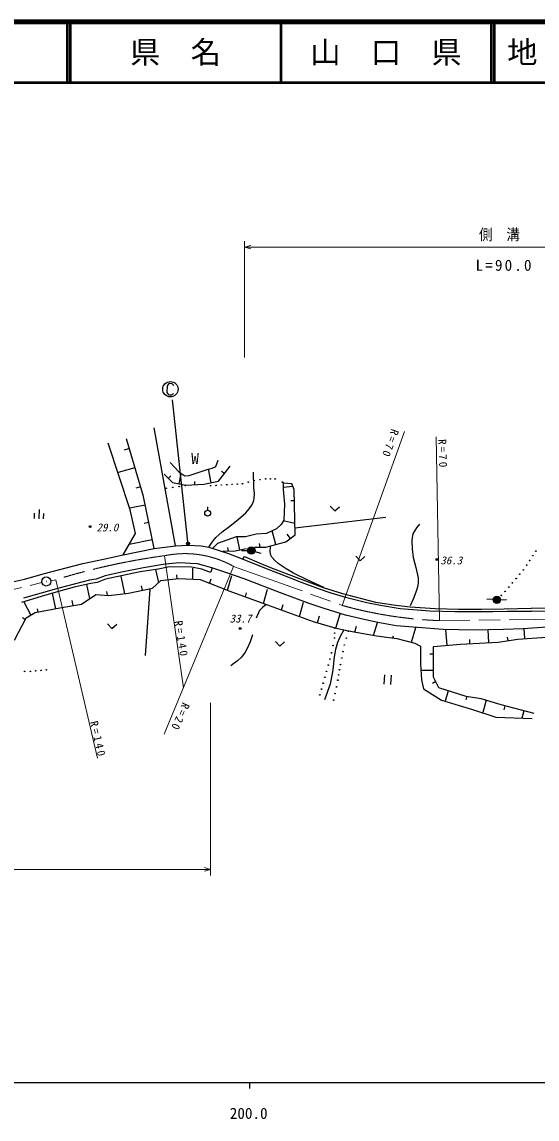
# Model space of a CAD drawing. Units: millimetres, scale not verified. Extents: x 40000 to 680000, y 20000 to 380000.
# Drawn here: x 290283 to 375308, y 198982 to 380000 of the extents above; entities that cross this region are included whole.
import ezdxf
from ezdxf.enums import TextEntityAlignment as Align

# ---------------------------------------------------------------- set-up
doc = ezdxf.new("R2010")
doc.units = ezdxf.units.MM
doc.header["$LTSCALE"] = 1000
doc.linetypes.add('CHAIN', pattern=[18.5, 12, -1.5, 3.5, -1.5])
for name, color, linetype, lineweight in [('M-BGD', 7, 'Continuous', 25), ('M-BGD-EXST', 7, 'Continuous', 25), ('M-BMK', 2, 'CHAIN', 13), ('M-BMK-SRVR', 3, 'Continuous', 25), ('M-STR-HTXT', 7, 'Continuous', 13), ('M-TTL', 2, 'Continuous', 140), ('M-TTL-BAND', 7, 'Continuous', 25), ('M-TTL-LINE', 7, 'Continuous', 50)]:
    doc.layers.add(name, color=color, linetype=linetype, lineweight=lineweight)
doc.layers.add('M-TTL-TXT', color=7, linetype='Continuous')
doc.styles.add('ＭＳ ゴシック', font='')
doc.styles.get('ＭＳ ゴシック').set_extended_font_data('MS Gothic')

msp = doc.modelspace()

# ---------------------------------------------------------------- linework, layer by layer
at = {"layer": 'M-BGD'}
for p, q in [((315632, 293545), (312097, 313057)), ((308160, 299525), (304543, 310499)), ((308011, 309624), (307142, 309368)), ((310343, 301707), (307545, 311207)), ((308944, 306457), (306147, 305633)), ((314723, 307301), (316206, 305764)), ((317902, 305142), (320996, 306234)), ((320996, 306234), (321676, 306379)), ((321531, 303976), (321063, 306255)), ((321676, 306379), (322312, 306652)), ((322312, 306652), (322657, 307711)), ((322729, 304221), (324660, 306726)), ((313744, 305369), (315128, 303995)), ((314436, 304682), (314864, 305113)), ((316206, 305764), (317177, 305123)), ((316242, 303778), (316581, 305516)), ((317177, 305123), (317902, 305142)), ((318845, 303645), (318814, 304183)), ((320333, 303730), (322729, 304221)), ((323694, 305474), (323249, 305817)), ((328559, 303204), (328530, 305738)), ((309877, 303291), (309068, 303052)), ((315128, 303995), (317357, 303560)), ((317357, 303560), (320333, 303730)), ((328644, 302189), (328559, 303204)), ((333418, 303888), (333374, 302861)), ((333374, 302861), (333599, 300425)), ((335039, 303325), (333388, 303194)), ((334853, 303785), (333418, 303888)), ((335225, 302864), (334853, 303785)), ((335339, 297842), (335225, 302864)), ((312083, 293100), (310343, 301707)), ((328224, 300293), (328479, 300851)), ((328479, 300851), (328612, 301381)), ((328612, 301381), (328644, 302189)), ((335258, 300992), (334675, 300960)), ((292326, 298970), (292287, 298057)), ((293113, 299547), (293048, 298025)), ((293848, 298905), (293809, 297992)), ((310633, 300273), (308084, 299757)), ((309013, 295588), (308160, 299525)), ((320947, 299432), (320970, 299980)), ((326035, 297935), (327262, 299023)), ((327262, 299023), (327794, 299640)), ((327794, 299640), (328224, 300293)), ((333599, 300425), (333486, 297798)), ((341179, 300083), (341909, 299319)), ((341909, 299319), (342701, 300017)), ((311213, 297404), (310468, 297253)), ((324588, 296821), (326035, 297935)), ((333044, 297077), (332315, 296367)), ((333486, 297798), (333044, 297077)), ((335324, 297246), (333428, 297702)), ((335357, 295374), (335339, 297842)), ((335349, 296526), (350364, 298288)), ((355908, 297162), (355386, 296509)), ((307018, 292068), (309013, 295588)), ((322278, 294935), (323347, 295875)), ((323347, 295875), (324588, 296821)), ((328946, 295483), (327199, 295023)), ((330636, 295575), (328946, 295483)), ((332315, 296367), (330636, 295575)), ((332184, 293782), (331604, 296032)), ((333826, 294205), (335357, 295374)), ((334592, 294790), (334075, 295466)), ((354734, 295243), (354628, 294444)), ((354869, 295644), (354734, 295243)), ((355386, 296509), (354869, 295644)), ((311793, 294534), (307979, 293763)), ((312083, 293100), (315632, 293545)), ((315632, 293545), (317695, 293678)), ((317695, 293678), (319856, 293542)), ((319856, 293542), (321130, 293333)), ((321130, 293333), (321681, 294191)), ((321130, 293333), (324404, 292286)), ((321681, 294191), (322278, 294935)), ((322588, 293945), (321773, 293158)), ((325637, 295049), (322588, 293945)), ((324364, 292697), (324295, 293305)), ((327199, 295023), (325637, 295049)), ((326265, 292904), (325816, 295046)), ((328690, 293355), (330541, 293359)), ((329616, 293357), (329517, 293963)), ((330541, 293359), (333826, 294205)), ((331255, 292560), (331303, 293513)), ((354628, 294444), (354680, 293040)), ((303769, 291366), (307018, 292068)), ((307018, 292068), (312083, 293100)), ((323522, 292713), (325207, 292682)), ((324404, 292286), (326895, 291295)), ((325207, 292682), (327323, 293126)), ((327547, 292756), (326532, 292725)), ((326764, 291344), (327042, 291806)), ((327042, 291806), (329833, 290567)), ((328745, 292617), (329726, 292355)), ((331361, 292033), (331255, 292560)), ((331534, 291684), (331361, 292033)), ((332064, 291062), (331534, 291684)), ((345376, 291839), (346105, 291076)), ((346105, 291076), (346898, 291774)), ((354680, 293040), (354854, 291628)), ((354854, 291628), (355319, 289960)), ((294024, 289018), (297580, 289927)), ((297580, 289927), (300309, 290629)), ((300309, 290629), (303769, 291366)), ((310321, 289956), (306730, 289224)), ((312746, 289706), (309813, 289268)), ((313923, 290532), (310321, 289956)), ((312865, 287533), (312400, 289641)), ((314650, 290088), (312746, 289706)), ((316363, 290757), (313923, 290532)), ((318260, 290066), (314650, 290088)), ((318120, 290647), (316363, 290757)), ((319280, 290580), (318120, 290647)), ((320000, 289727), (318260, 290066)), ((318518, 288051), (318499, 289863)), ((321649, 289923), (319280, 290580)), ((321434, 289169), (320000, 289727)), ((321696, 289886), (321434, 289169)), ((324114, 289106), (321649, 289923)), ((326895, 291295), (330332, 289931)), ((329833, 290567), (331584, 289874)), ((330332, 289931), (332747, 288987)), ((331584, 289874), (334311, 288810)), ((332563, 290650), (332064, 291062)), ((333892, 289755), (332563, 290650)), ((335110, 289056), (333892, 289755)), ((355319, 289960), (355678, 288269)), ((285426, 286864), (290710, 288075)), ((290710, 288075), (294024, 289018)), ((301457, 287921), (296364, 286593)), ((302523, 288084), (301457, 287921)), ((304022, 288628), (302523, 288084)), ((304099, 288088), (302684, 287519)), ((306730, 289224), (304022, 288628)), ((309813, 289268), (304099, 288088)), ((307289, 285665), (306650, 288565)), ((311850, 286602), (313214, 287854)), ((313214, 287854), (316194, 288150)), ((315883, 288115), (315876, 288781)), ((316194, 288150), (319726, 287999)), ((319726, 287999), (324578, 286096)), ((321445, 288040), (321260, 287398)), ((326961, 288099), (324114, 289106)), ((324208, 286233), (324911, 288674)), ((332942, 285829), (326961, 288099)), ((332747, 288987), (336357, 287550)), ((334311, 288810), (339980, 286675)), ((337485, 287879), (335110, 289056)), ((340097, 286706), (337485, 287879)), ((355678, 288269), (355672, 287452)), ((296364, 286593), (290555, 284914)), ((298907, 286720), (296293, 286004)), ((301651, 287365), (298907, 286720)), ((301480, 284858), (300973, 287157)), ((302684, 287519), (301651, 287365)), ((304217, 286021), (304356, 285390)), ((307882, 285731), (311850, 286602)), ((310158, 286230), (310002, 286940)), ((311380, 286429), (310604, 275478)), ((324578, 286096), (331067, 283699)), ((330143, 284040), (330831, 286429)), ((336357, 287550), (339201, 286522)), ((339201, 286522), (341272, 285814)), ((339980, 286675), (343207, 285723)), ((355563, 286740), (355322, 285899)), ((355672, 287452), (355563, 286740)), ((293444, 285199), (290211, 284235)), ((290569, 284342), (291730, 282115)), ((296293, 286004), (293444, 285199)), ((295860, 283189), (295302, 285724)), ((298741, 283701), (298557, 284537)), ((300135, 283942), (302477, 285538)), ((302477, 285538), (304629, 285369)), ((304629, 285369), (307882, 285731)), ((327175, 285137), (327365, 285794)), ((337666, 284047), (332942, 285829)), ((336090, 281887), (336770, 284249)), ((341272, 285814), (343696, 285091)), ((343207, 285723), (348644, 284285)), ((343696, 285091), (347210, 284220)), ((347210, 284220), (349491, 283746)), ((348644, 284285), (351987, 283749)), ((354869, 284768), (354338, 283641)), ((355322, 285899), (354869, 284768)), ((368055, 284697), (367042, 284761)), ((369273, 284670), (370288, 284690)), ((290981, 281674), (292444, 282536)), ((292444, 282536), (296563, 283324)), ((292988, 282640), (292869, 283178)), ((296563, 283324), (300135, 283942)), ((329493, 282882), (328942, 281644)), ((330044, 283452), (329493, 282882)), ((330547, 283815), (330044, 283452)), ((331067, 283699), (338336, 281076)), ((333115, 282960), (333382, 283886)), ((340167, 283228), (337666, 284047)), ((343713, 282104), (340167, 283228)), ((349491, 283746), (352697, 283211)), ((351987, 283749), (354342, 283480)), ((352697, 283211), (357636, 282845)), ((354342, 283480), (358511, 283218)), ((357636, 282845), (361736, 282736)), ((358511, 283218), (362321, 283111)), ((361736, 282736), (367996, 282734)), ((362321, 283111), (366164, 283115)), ((366164, 283115), (369880, 283181)), ((367996, 282734), (370342, 282767)), ((369880, 283181), (374402, 283296)), ((370342, 282767), (374396, 282788)), ((382665, 282703), (374396, 282788)), ((382623, 283211), (374402, 283296)), ((289052, 278018), (290981, 281674)), ((290355, 281721), (290852, 281430)), ((304404, 280709), (305134, 279946)), ((305134, 279946), (305926, 280644)), ((338336, 281076), (341953, 280035)), ((339078, 280862), (339417, 282038)), ((342113, 279998), (342788, 282342)), ((347005, 281355), (343713, 282104)), ((349001, 280923), (347005, 281355)), ((348330, 278784), (348949, 280932)), ((352069, 280375), (349001, 280923)), ((328358, 278877), (327965, 277717)), ((341953, 280035), (344205, 279515)), ((343395, 279679), (342801, 278613)), ((344205, 279515), (348795, 278702)), ((345206, 279337), (345479, 280286)), ((359793, 279732), (352069, 280375)), ((354572, 277656), (355278, 280108)), ((364964, 279633), (359793, 279732)), ((360456, 277148), (360260, 279723)), ((367284, 279707), (364964, 279633)), ((367353, 277588), (367231, 279683)), ((369769, 279740), (367284, 279707)), ((373039, 279878), (369769, 279740)), ((376905, 280130), (373039, 279878)), ((373283, 278250), (373168, 279886)), ((327965, 277717), (327480, 276601)), ((332125, 277774), (332854, 277011)), ((332854, 277011), (333647, 277709)), ((342390, 277631), (342063, 276458)), ((342801, 278613), (342390, 277631)), ((348795, 278702), (352169, 278288)), ((351494, 278371), (351590, 278702)), ((352169, 278288), (355142, 277505)), ((355142, 277505), (356046, 277004)), ((356046, 277004), (356061, 274084)), ((358207, 271872), (358233, 276978)), ((358233, 276978), (362680, 277318)), ((362680, 277318), (368910, 277678)), ((364237, 277408), (364199, 278080)), ((368910, 277678), (372111, 278168)), ((370511, 277923), (370426, 278474)), ((372111, 278168), (376798, 278497)), ((326510, 275208), (325844, 274571)), ((327136, 276014), (326510, 275208)), ((327480, 276601), (327136, 276014)), ((341842, 275248), (341571, 273127)), ((342063, 276458), (341842, 275248)), ((358224, 275677), (357598, 275685)), ((325028, 273966), (324737, 273768)), ((325844, 274571), (325028, 273966)), ((356061, 274084), (356236, 271427)), ((341571, 273127), (341147, 270734)), ((350099, 272275), (350034, 270753)), ((351191, 270703), (351256, 272225)), ((358187, 272988), (356131, 273016)), ((359097, 270148), (358207, 271872)), ((341147, 270734), (340245, 268179)), ((356236, 271427), (356559, 269967)), ((356559, 269967), (359540, 268106)), ((358579, 271153), (358062, 270861)), ((363612, 268703), (359097, 270148)), ((359540, 268106), (364676, 266537)), ((360625, 269659), (360154, 267937)), ((363715, 268686), (363575, 268173)), ((366101, 268307), (363612, 268703)), ((369384, 267348), (366101, 268307)), ((366903, 268073), (366351, 266054)), ((364676, 266537), (368476, 265267)), ((374815, 265911), (369384, 267348)), ((370015, 267181), (369829, 266500)), ((373145, 266353), (372815, 265146)), ((368476, 265267), (374489, 265058))]:
    msp.add_line(p, q, dxfattribs=at)
for centre, radius in [((327645, 304071), 50.8), ((328595, 304362), 50.8), ((329559, 304474), 50.8), ((330517, 304611), 50.8), ((331299, 304604), 50.8), ((332081, 304597), 50.8), ((333294, 304062), 50.8), ((314105, 303064), 50.8), ((315168, 303198), 50.8), ((316231, 303332), 50.8), ((317263, 303486), 50.8), ((321428, 303483), 50.8), ((322328, 303529), 50.8), ((323198, 303594), 50.8), ((324099, 303640), 50.8), ((324969, 303705), 50.8), ((325845, 303745), 50.8), ((326690, 303805), 50.8), ((320935, 298949), 488), ((301526, 296730), 152), ((301526, 296730), 91.4), ((301526, 296730), 30.5), ((317714, 293933), 254), ((317714, 293933), 152), ((317714, 293933), 50.8), ((328147, 292785), 609), ((328147, 292785), 536), ((328147, 292785), 463), ((328147, 292785), 390), ((328147, 292785), 317), ((328147, 292785), 244), ((328147, 292785), 171), ((328147, 292785), 97.5), ((328147, 292785), 24.4), ((358740, 291319), 152), ((374605, 291937), 50.8), ((375110, 292701), 50.8), ((358740, 291319), 91.4), ((358740, 291319), 30.5), ((373051, 289584), 50.8), ((373575, 290379), 50.8), ((374080, 291143), 50.8), ((371858, 288172), 50.8), ((372454, 288878), 50.8), ((370020, 286042), 50.8), ((370641, 286754), 50.8), ((371237, 287460), 50.8), ((368668, 284646), 609), ((368668, 284646), 536), ((368668, 284646), 463), ((368668, 284646), 390), ((368668, 284646), 317), ((368668, 284646), 244), ((368668, 284646), 171), ((368668, 284646), 97.5), ((368668, 284646), 24.4), ((369418, 285361), 50.8), ((326293, 279931), 152), ((326293, 279931), 91.4), ((326293, 279931), 30.5), ((341897, 279163), 50.8), ((341928, 279950), 50.8), ((344166, 279489), 50.8), ((341626, 277124), 50.8), ((341871, 278350), 50.8), ((343482, 277202), 50.8), ((343824, 278346), 50.8), ((341380, 275898), 50.8), ((343283, 276116), 50.8), ((340844, 273878), 50.8), ((341115, 274876), 50.8), ((342855, 273965), 50.8), ((343078, 275056), 50.8), ((290724, 272838), 50.8), ((291685, 272846), 50.8), ((292550, 272936), 50.8), ((293444, 273006), 50.8), ((294309, 273096), 50.8), ((340278, 271877), 50.8), ((340554, 272850), 50.8), ((342560, 272259), 50.8), ((342705, 273124), 50.8), ((339725, 269932), 50.8), ((340002, 270905), 50.8), ((342198, 270278), 50.8), ((342416, 271394), 50.8), ((339449, 268959), 50.8), ((341751, 268096), 50.8), ((341974, 269187), 50.8)]:
    msp.add_circle(centre, radius, dxfattribs=at)
at = {"layer": 'M-BGD-EXST'}
for p, q in [((314246, 319986), (314198, 318870)), ((314198, 318870), (314342, 318660)), ((314407, 320183), (314246, 319986)), ((314342, 318660), (314538, 318500)), ((314617, 320326), (314407, 320183)), ((315073, 320307), (314617, 320326)), ((315270, 320146), (315073, 320307)), ((315202, 318573), (315310, 318721)), ((315365, 319989), (315270, 320146)), ((314538, 318500), (314995, 318480)), ((314995, 318480), (315202, 318573)), ((317642, 294241), (315122, 317666))]:
    msp.add_line(p, q, dxfattribs=at)
msp.add_circle((314787, 319403), 1270, dxfattribs=at)
at = {"layer": 'M-BMK'}
for p, q in [((325219, 290166), (343141, 283743)), ((295855, 287959), (295032, 287811)), ((273693, 282664), (293565, 287502)), ((382711, 281510), (359224, 281230))]:
    msp.add_line(p, q, dxfattribs=at)
for centre, radius, start, end in [((328601, 182500), 110426, 97.69278, 107.24515), ((317182, 275884), 16389, 60.591, 101.83426), ((361764, 350236), 69061, 254.35046, 267.88681)]:
    msp.add_arc(centre, radius, start, end, dxfattribs=at)
at = {"layer": 'M-BMK-SRVR'}
for radius in [746, 22.5]:
    msp.add_circle((294294, 287679), radius, dxfattribs=at)
at = {"layer": 'M-STR-HTXT'}
for p, q in [((327042, 324639), (327042, 343825)), ((327042, 342825), (414152, 342825)), ((343141, 283743), (353420, 312428)), ((358676, 311552), (359224, 281230)), ((313810, 291929), (316944, 270137)), ((325219, 290166), (313786, 262493)), ((295855, 287959), (302754, 258507)), ((321434, 239177), (321434, 267675)), ((245179, 240177), (321434, 240177))]:
    msp.add_line(p, q, dxfattribs=at)
for points in [[(328042, 342538), (327042, 342825), (328042, 343110)], [(320434, 240464), (321434, 240177), (320434, 239892)]]:
    msp.add_lwpolyline(points, dxfattribs=at)
at = {"layer": 'M-TTL'}
msp.add_line((680000, 380000), (40000, 380000), dxfattribs=at)
at = {"layer": 'M-TTL-BAND'}
for p, q in [((40000, 205000), (579000, 205000)), ((327848, 205000), (327848, 204000))]:
    msp.add_line(p, q, dxfattribs=at)
at = {"layer": 'M-TTL-LINE'}
for p, q in [((297750, 380000), (297750, 370000)), ((298250, 380000), (298250, 370000)), ((333000, 380000), (333000, 370000)), ((367750, 380000), (367750, 370000)), ((368250, 380000), (368250, 370000)), ((40000, 370000), (680000, 370000))]:
    msp.add_line(p, q, dxfattribs=at)

# ---------------------------------------------------------------- texts
at = {"layer": 'M-BGD', "style": 'ＭＳ ゴシック'}
msp.add_text('W', height=1833, dxfattribs=at).set_placement((318233, 306496), align=Align.BOTTOM_LEFT)
at = {"layer": 'M-BGD', "style": 'ＭＳ ゴシック', "oblique": 15}
for s, p in [('29.0', (302585, 295543)), ('36.3', (359349, 290104)), ('33.7', (324562, 280507))]:
    msp.add_text(s, height=1320, dxfattribs=at).set_placement(p, align=Align.BOTTOM_LEFT)
at = {"layer": 'M-STR-HTXT', "style": 'ＭＳ ゴシック', "width": 0.9}
msp.add_text('側\u3000溝', height=1833, dxfattribs=at).set_placement((365734, 343462), align=Align.BOTTOM_LEFT)
at = {"layer": 'M-STR-HTXT', "insert": (365165, 338914), "char_height": 1833, "attachment_point": 7, "style": 'ＭＳ ゴシック'}
msp.add_mtext('\\T1.28;L=90.0', dxfattribs=at)
at = {"layer": 'M-STR-HTXT', "char_height": 1320, "attachment_point": 7, "style": 'ＭＳ ゴシック'}
for s, insert, rotation in [('\\T1.39;R=70', (351283, 312966), 250.1), ('\\T1.39;R=70', (358980, 311143), 272), ('\\T1.39;R=140', (315426, 281108), 279.3), ('\\T1.39;R=20', (316810, 267841), 245.6), ('\\T1.39;R=140', (301493, 264499), 282.9)]:
    msp.add_mtext(s, dxfattribs=dict(at, insert=insert, rotation=rotation))
at = {"layer": 'M-TTL-BAND', "style": 'ＭＳ ゴシック'}
msp.add_text('200.0', height=1833, dxfattribs=at).set_placement((324595, 198462), align=Align.BOTTOM_LEFT)
at = {"layer": 'M-TTL-TXT', "style": 'ＭＳ ゴシック'}
for s, p in [('県\u3000名', (315625, 375000)), ('山\u3000口\u3000県', (350375, 375000))]:
    msp.add_text(s, height=3666, dxfattribs=at).set_placement(p, align=Align.MIDDLE_CENTER)
msp.add_text('地 名', height=3666, dxfattribs=at).set_placement((370380, 375000), align=Align.MIDDLE_LEFT)

doc.saveas('drawing.dxf')
